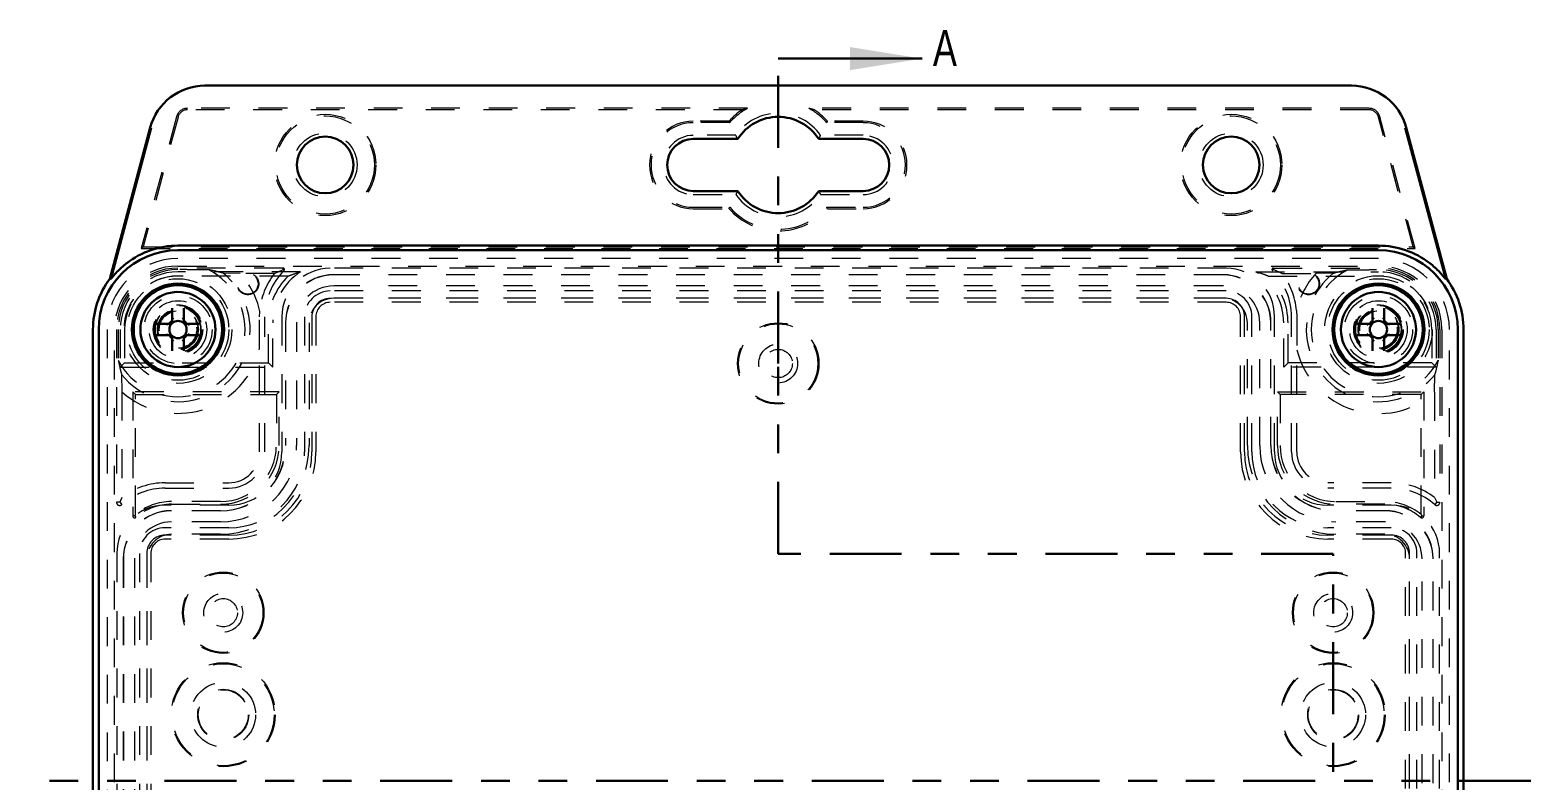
# Model space of a CAD drawing. Header units: inches. Extents: x 0.3 to 21.8, y 0.2 to 16.9.
# Drawn here: x 5.61 to 10.83, y 9.06 to 11.67 of the extents above; entities that cross this region are included whole.
import ezdxf

# ---------------------------------------------------------------- set-up
doc = ezdxf.new("R2010")
doc.units = ezdxf.units.IN
doc.header["$MEASUREMENT"] = 0
doc.linetypes.add('HIDDEN', pattern=[0.075, 0.05, -0.025])
doc.linetypes.add('PHANTOM', pattern=[0.5, 0.25, -0.05, 0.05, -0.05, 0.05, -0.05])
doc.styles.add('SLDTEXTSTYLE1', font='TXT', dxfattribs={"width": 0.75})

msp = doc.modelspace()

# ---------------------------------------------------------------- linework, layer by layer
at = {"color": 7, "linetype": 'PHANTOM', "lineweight": 30}
for p, q in [((8.2142, 10.5152), (8.2142, 11.5747)), ((8.2142, 9.8537), (8.2142, 10.5152)), ((10.1433, 9.8537), (8.2142, 9.8537)), ((10.1433, 8.5467), (10.1433, 9.8537)), ((10.831, 9.0645), (5.6132, 9.0645))]:
    msp.add_line(p, q, dxfattribs=at)
at = {"color": 7, "linetype": 'Continuous', "lineweight": 30}
for p, q in [((8.2142, 11.5747), (8.7142, 11.5747)), ((10.2071, 11.4807), (6.2213, 11.4807)), ((6.0311, 11.3348), (5.8904, 10.8097)), ((5.8936, 10.8081), (6.0344, 11.3339)), ((10.3939, 11.3339), (10.5348, 10.8081)), ((10.538, 10.8097), (10.3972, 11.3348)), ((7.9189, 11.2957), (8.0735, 11.2957)), ((8.3549, 11.2957), (8.5095, 11.2957)), ((8.0735, 11.1146), (7.9189, 11.1146)), ((8.5095, 11.1146), (8.3549, 11.1146)), ((10.3008, 10.9247), (6.1276, 10.9247)), ((6.1276, 10.9089), (10.3008, 10.9089)), ((5.8936, 10.8081), (5.8904, 10.8097)), ((10.5348, 10.8081), (10.538, 10.8097)), ((6.0977, 10.6536), (6.0974, 10.6536)), ((6.1073, 10.6635), (6.1073, 10.6632)), ((6.1478, 10.6632), (6.1478, 10.6635)), ((6.1577, 10.6536), (6.1574, 10.6536)), ((10.2709, 10.6536), (10.2706, 10.6536)), ((10.2805, 10.6635), (10.2805, 10.6632)), ((10.3211, 10.6632), (10.3211, 10.6635)), ((10.331, 10.6536), (10.3307, 10.6536)), ((5.832, 10.6333), (5.832, 6.4601)), ((5.852, 6.4601), (5.852, 10.6333)), ((6.0974, 10.6131), (6.0977, 10.6131)), ((6.1073, 10.6035), (6.1073, 10.6032)), ((6.1478, 10.6032), (6.1478, 10.6035)), ((6.1574, 10.6131), (6.1577, 10.6131)), ((10.2706, 10.6131), (10.2709, 10.6131)), ((10.2805, 10.6035), (10.2805, 10.6032)), ((10.3211, 10.6032), (10.3211, 10.6035)), ((10.3307, 10.6131), (10.331, 10.6131)), ((10.5764, 10.6333), (10.5764, 6.4601)), ((10.5963, 6.4601), (10.5963, 10.6333))]:
    msp.add_line(p, q, dxfattribs=at)
at = {"color": 7, "linetype": 'HIDDEN', "lineweight": 0}
for p, q in [((8.1079, 11.402), (6.1608, 11.402)), ((8.0892, 11.3968), (6.1608, 11.3968)), ((10.2675, 11.402), (8.3204, 11.402)), ((10.2675, 11.3968), (8.3392, 11.3968)), ((6.1228, 11.3728), (6.0001, 10.915)), ((6.1278, 11.3715), (6.0069, 10.9202)), ((8.0432, 11.3572), (7.9189, 11.3572)), ((8.0455, 11.3521), (7.9189, 11.3521)), ((8.5095, 11.3521), (8.3829, 11.3521)), ((8.5095, 11.3572), (8.3852, 11.3572)), ((10.4215, 10.9202), (10.3006, 11.3715)), ((10.4282, 10.915), (10.3055, 11.3728)), ((8.0669, 11.3081), (7.9189, 11.3081)), ((8.5095, 11.3081), (8.3615, 11.3081)), ((7.9189, 11.1022), (8.0669, 11.1022)), ((8.3615, 11.1022), (8.5095, 11.1022)), ((7.9189, 11.0582), (8.0455, 11.0582)), ((7.9189, 11.0531), (8.0432, 11.0531)), ((8.3829, 11.0582), (8.5095, 11.0582)), ((8.3852, 11.0531), (8.5095, 11.0531)), ((6.0069, 10.9202), (6.0001, 10.915)), ((6.0001, 10.915), (10.4282, 10.915)), ((6.0069, 10.9202), (10.4215, 10.9202)), ((10.4215, 10.9202), (10.4282, 10.915)), ((10.3008, 10.8799), (6.1276, 10.8799)), ((6.1276, 10.8539), (10.3008, 10.8539)), ((6.4927, 10.8469), (6.1276, 10.8469)), ((6.5538, 10.8339), (6.1276, 10.8339)), ((6.5107, 10.8188), (6.1276, 10.8188)), ((6.3439, 10.8284), (6.2845, 10.8292)), ((6.4629, 10.8284), (6.3439, 10.8284)), ((6.4629, 10.8284), (6.4927, 10.8419)), ((6.4927, 10.8419), (6.4927, 10.8469)), ((6.4927, 10.8419), (6.4963, 10.8384)), ((9.7714, 10.8459), (6.657, 10.8459)), ((9.7595, 10.8236), (6.6689, 10.8236)), ((9.7595, 10.8231), (6.6689, 10.8231)), ((9.8745, 10.8339), (10.3008, 10.8339)), ((9.9177, 10.8188), (10.3008, 10.8188)), ((9.9356, 10.8419), (9.9321, 10.8384)), ((9.9356, 10.8419), (9.9356, 10.8469)), ((9.9356, 10.8469), (10.3008, 10.8469)), ((9.9654, 10.8284), (9.9356, 10.8419)), ((9.9654, 10.8284), (10.083, 10.8284)), ((10.1438, 10.8291), (10.083, 10.8284)), ((9.7714, 10.7672), (6.657, 10.7672)), ((9.7595, 10.7848), (6.6689, 10.7848)), ((9.7714, 10.7417), (6.657, 10.7417)), ((9.7714, 10.7278), (6.657, 10.7278)), ((9.7595, 10.7417), (6.6689, 10.7417)), ((10.016, 10.6999), (10.0169, 10.6778)), ((6.0974, 10.6536), (6.0944, 10.6536)), ((6.1607, 10.6536), (6.1577, 10.6536)), ((6.4114, 10.6778), (6.412, 10.6964)), ((6.4298, 10.2081), (6.4298, 10.6778)), ((6.4419, 10.5171), (6.4419, 10.656)), ((6.457, 10.5019), (6.457, 10.656)), ((6.4889, 10.6778), (6.4889, 10.2081)), ((6.5012, 10.656), (6.5012, 10.2297)), ((6.5017, 10.656), (6.5017, 10.2297)), ((6.5401, 10.656), (6.5401, 10.2297)), ((6.5676, 10.6778), (6.5676, 10.2081)), ((6.5832, 10.656), (6.5832, 10.2297)), ((6.5931, 10.6778), (6.5931, 10.2081)), ((6.607, 10.6778), (6.607, 10.2081)), ((9.8214, 10.2081), (9.8214, 10.6778)), ((9.8352, 10.2081), (9.8352, 10.6778)), ((9.8451, 10.2297), (9.8451, 10.656)), ((9.8608, 10.2081), (9.8608, 10.6778)), ((9.8883, 10.2297), (9.8883, 10.656)), ((9.9266, 10.2297), (9.9266, 10.656)), ((9.9271, 10.2297), (9.9271, 10.656)), ((9.9395, 10.2081), (9.9395, 10.6778)), ((9.9714, 10.5019), (9.9714, 10.656)), ((9.9865, 10.5171), (9.9865, 10.656)), ((9.9985, 10.2081), (9.9985, 10.6778)), ((10.2706, 10.6536), (10.2677, 10.6536)), ((10.3339, 10.6536), (10.331, 10.6536)), ((5.881, 10.6333), (5.881, 6.4601)), ((5.907, 6.4601), (5.907, 10.6333)), ((5.914, 10.6333), (5.914, 10.0329)), ((5.927, 10.6333), (5.927, 10.5019)), ((5.9421, 10.6333), (5.9421, 10.5171)), ((6.0944, 10.6131), (6.0974, 10.6131)), ((6.1577, 10.6131), (6.1607, 10.6131)), ((10.2677, 10.6131), (10.2706, 10.6131)), ((10.331, 10.6131), (10.3339, 10.6131)), ((10.4863, 10.6333), (10.4863, 10.5171)), ((10.5014, 10.6333), (10.5014, 10.5019)), ((10.5144, 10.6333), (10.5144, 10.0329)), ((10.5214, 10.6333), (10.5214, 6.4601)), ((10.5474, 6.4601), (10.5474, 10.6333)), ((6.4113, 10.2081), (6.4113, 10.5673)), ((10.017, 10.2081), (10.017, 10.5627)), ((5.9421, 10.5171), (5.927, 10.5019)), ((5.927, 10.5019), (6.457, 10.5019)), ((5.9421, 10.5171), (6.4419, 10.5171)), ((6.4419, 10.5171), (6.457, 10.5019)), ((9.9865, 10.5171), (9.9714, 10.5019)), ((10.5014, 10.5019), (9.9714, 10.5019)), ((10.4863, 10.5171), (9.9865, 10.5171)), ((10.4863, 10.5171), (10.5014, 10.5019)), ((5.9318, 10.4764), (5.9325, 10.417)), ((10.4959, 10.4155), (10.4966, 10.4764)), ((5.9325, 10.417), (5.9325, 10.0491)), ((5.9701, 10.4168), (5.9701, 9.9859)), ((5.9794, 10.4075), (5.9701, 10.4168)), ((6.4789, 10.4168), (5.9701, 10.4168)), ((5.9794, 9.9908), (5.9794, 10.4075)), ((5.9794, 10.4075), (6.4697, 10.4075)), ((6.4697, 10.4075), (6.4789, 10.4168)), ((6.4697, 10.4075), (6.4697, 10.2297)), ((6.4789, 10.2297), (6.4789, 10.4168)), ((9.9587, 10.4075), (9.9494, 10.4168)), ((9.9494, 10.4168), (10.4583, 10.4168)), ((9.9494, 10.2297), (9.9494, 10.4168)), ((10.449, 10.4075), (9.9587, 10.4075)), ((9.9587, 10.4075), (9.9587, 10.2297)), ((10.449, 10.4075), (10.4583, 10.4168)), ((10.449, 9.9908), (10.449, 10.4075)), ((10.4583, 10.4168), (10.4583, 9.9859)), ((10.4959, 10.4155), (10.4959, 10.0491)), ((6.0831, 10.1007), (6.3038, 10.1007)), ((6.0831, 10.0822), (6.3038, 10.0822)), ((10.3453, 10.1007), (10.1245, 10.1007)), ((10.3453, 10.0822), (10.1245, 10.0822)), ((5.9249, 10.0329), (5.914, 10.0329)), ((5.9325, 10.0491), (5.9249, 10.0329)), ((5.9249, 10.0329), (5.9321, 10.0247)), ((6.3038, 10.0231), (6.0831, 10.0231)), ((6.2753, 10.0353), (6.1049, 10.0353)), ((6.1049, 10.0261), (6.2753, 10.0261)), ((10.3453, 10.0231), (10.1245, 10.0231)), ((10.153, 10.0353), (10.3234, 10.0353)), ((10.3234, 10.0261), (10.153, 10.0261)), ((10.4959, 10.0491), (10.5035, 10.0329)), ((10.5035, 10.0329), (10.4963, 10.0247)), ((10.5035, 10.0329), (10.5144, 10.0329)), ((5.9771, 9.9859), (5.9701, 9.9859)), ((5.9771, 9.9859), (5.9816, 9.9806)), ((6.2753, 10.0038), (6.1049, 10.0038)), ((6.2753, 10.0033), (6.1049, 10.0033)), ((10.3234, 10.0038), (10.153, 10.0038)), ((10.3234, 10.0033), (10.153, 10.0033)), ((10.4513, 9.9859), (10.4467, 9.9806)), ((10.4513, 9.9859), (10.4583, 9.9859)), ((6.3038, 9.9444), (6.0831, 9.9444)), ((6.3038, 9.9189), (6.0831, 9.9189)), ((6.2753, 9.9649), (6.1049, 9.9649)), ((6.2753, 9.9218), (6.1049, 9.9218)), ((10.3453, 9.9444), (10.1245, 9.9444)), ((10.3453, 9.9189), (10.1245, 9.9189)), ((10.3234, 9.9649), (10.153, 9.9649)), ((10.3234, 9.9218), (10.153, 9.9218)), ((6.3038, 9.905), (6.0831, 9.905)), ((10.3453, 9.905), (10.1245, 9.905)), ((5.915, 9.855), (5.915, 7.2385)), ((5.9373, 9.8361), (5.9373, 7.2574)), ((5.9378, 9.8361), (5.9378, 7.2574)), ((5.9761, 9.8361), (5.9761, 7.2574)), ((5.9937, 9.855), (5.9937, 7.2385)), ((6.0192, 9.855), (6.0192, 7.2385)), ((6.0192, 9.8361), (6.0192, 7.2574)), ((6.0331, 9.855), (6.0331, 7.2385)), ((10.3953, 7.2385), (10.3953, 9.855)), ((10.4091, 7.2385), (10.4091, 9.855)), ((10.4091, 7.2574), (10.4091, 9.8361)), ((10.4346, 7.2385), (10.4346, 9.855)), ((10.4522, 7.2574), (10.4522, 9.8361)), ((10.4906, 7.2574), (10.4906, 9.8361)), ((10.4911, 7.2574), (10.4911, 9.8361)), ((10.5134, 7.2385), (10.5134, 9.855))]:
    msp.add_line(p, q, dxfattribs=at)
for centre, radius in [((6.6394, 11.2051), 0.176), ((6.6394, 11.2051), 0.1708), ((9.789, 11.2051), 0.176), ((9.789, 11.2051), 0.1708), ((6.6394, 11.2051), 0.1108), ((9.789, 11.2051), 0.1108), ((6.1276, 10.6333), 0.1871), ((6.1276, 10.6333), 0.1765), ((6.3703, 10.7919), 0.038), ((6.3703, 10.7919), 0.0359), ((10.058, 10.7919), 0.038), ((10.058, 10.7919), 0.0359), ((10.3008, 10.6333), 0.1871), ((10.3008, 10.6333), 0.1765), ((6.1276, 10.6333), 0.1187), ((10.3008, 10.6333), 0.1187), ((6.1276, 10.6333), 0.1), ((6.1276, 10.6333), 0.086), ((6.1276, 10.6333), 0.0837), ((6.1276, 10.6333), 0.08), ((6.1276, 10.6333), 0.0787), ((6.1276, 10.6333), 0.071), ((6.1276, 10.6333), 0.0689), ((6.1276, 10.6333), 0.065), ((10.3008, 10.6333), 0.1), ((10.3008, 10.6333), 0.086), ((10.3008, 10.6333), 0.0837), ((10.3008, 10.6333), 0.08), ((10.3008, 10.6333), 0.0787), ((10.3008, 10.6333), 0.071), ((10.3008, 10.6333), 0.0689), ((10.3008, 10.6333), 0.065), ((8.2142, 10.5152), 0.1414), ((8.2142, 10.5152), 0.1378), ((8.2142, 10.5152), 0.0675), ((8.2142, 10.5152), 0.0492), ((6.285, 9.6491), 0.1414), ((6.285, 9.6491), 0.1378), ((10.1433, 9.6491), 0.1414), ((10.1433, 9.6491), 0.1378), ((6.285, 9.6491), 0.0675), ((10.1433, 9.6491), 0.0675), ((6.285, 9.6491), 0.0492), ((10.1433, 9.6491), 0.0492), ((6.285, 9.2948), 0.1807), ((6.285, 9.2948), 0.1772), ((10.1433, 9.2948), 0.1807), ((10.1433, 9.2948), 0.1772), ((6.285, 9.2948), 0.1125), ((10.1433, 9.2948), 0.1125), ((6.285, 9.2948), 0.0886), ((6.285, 9.2948), 0.0868), ((10.1433, 9.2948), 0.0886), ((10.1433, 9.2948), 0.0868)]:
    msp.add_circle(centre, radius, dxfattribs=at)
at = {"color": 7, "linetype": 'Continuous', "lineweight": 30}
for centre, radius in [((6.6394, 11.2051), 0.0984), ((9.789, 11.2051), 0.0984), ((6.1276, 10.6333), 0.16), ((6.1276, 10.6333), 0.1538), ((6.1276, 10.6333), 0.1305), ((10.3008, 10.6333), 0.16), ((10.3008, 10.6333), 0.1538), ((10.3008, 10.6333), 0.1305)]:
    msp.add_circle(centre, radius, dxfattribs=at)
for centre, radius, start, end in [((6.2213, 11.2839), 0.1969, 90, 165), ((10.2071, 11.2839), 0.1969, 15, 90), ((8.2142, 11.2051), 0.1673, 32.7638, 147.2362), ((7.9189, 11.2051), 0.0906, 90, 270), ((8.5095, 11.2051), 0.0906, 270, 90), ((8.2142, 11.2051), 0.1673, 212.7638, 327.2362), ((6.1276, 10.6333), 0.2756, 90, 180), ((6.1276, 10.6333), 0.2914, 90, 127.7342), ((10.3008, 10.6333), 0.2914, 52.2658, 90), ((10.3008, 10.6333), 0.2756, 0, 90), ((6.1276, 10.6333), 0.2955, 143.3728, 180), ((10.3008, 10.6333), 0.2955, 0, 36.6272), ((6.1276, 10.6333), 0.03, 137.5052, 222.4948), ((6.1276, 10.6333), 0.0365, 133.8923, 136.1077), ((6.1276, 10.6333), 0.03, 132.4948, 137.5052), ((6.1276, 10.6333), 0.03, 47.5052, 132.4948), ((6.1276, 10.6333), 0.03, 42.4948, 47.5052), ((6.1276, 10.6333), 0.03, 317.5052, 42.4948), ((6.1276, 10.6333), 0.0365, 43.8923, 46.1077), ((10.3008, 10.6333), 0.03, 137.5052, 222.4948), ((10.3008, 10.6333), 0.0365, 133.8923, 136.1077), ((10.3008, 10.6333), 0.03, 132.4948, 137.5052), ((10.3008, 10.6333), 0.03, 47.5052, 132.4948), ((10.3008, 10.6333), 0.03, 42.4948, 47.5052), ((10.3008, 10.6333), 0.03, 317.5052, 42.4948), ((10.3008, 10.6333), 0.0365, 43.8923, 46.1077), ((6.1276, 10.6333), 0.0365, 223.8923, 226.1077), ((6.1276, 10.6333), 0.03, 222.4948, 227.5052), ((6.1276, 10.6333), 0.03, 227.5052, 312.4948), ((6.1276, 10.6333), 0.03, 312.4948, 317.5052), ((6.1276, 10.6333), 0.0365, 313.8923, 316.1077), ((10.3008, 10.6333), 0.0365, 223.8923, 226.1077), ((10.3008, 10.6333), 0.03, 222.4948, 227.5052), ((10.3008, 10.6333), 0.03, 227.5052, 312.4948), ((10.3008, 10.6333), 0.03, 312.4948, 317.5052), ((10.3008, 10.6333), 0.0365, 313.8923, 316.1077)]:
    msp.add_arc(centre, radius, start, end, dxfattribs=at)
at = {"color": 7, "linetype": 'HIDDEN', "lineweight": 0}
for centre, radius, start, end in [((6.1608, 11.3626), 0.0394, 90, 165), ((6.1608, 11.3626), 0.0342, 90, 165), ((8.2142, 11.2051), 0.2289, 123.1132, 138.3523), ((8.2142, 11.2051), 0.2237, 118.3619, 138.9427), ((8.2142, 11.2051), 0.1797, 34.9447, 145.0553), ((8.2142, 11.2051), 0.2237, 41.0573, 61.6381), ((8.2142, 11.2051), 0.2289, 41.6477, 56.8868), ((10.2675, 11.3626), 0.0394, 15, 90), ((10.2675, 11.3626), 0.0342, 15, 90), ((7.9189, 11.2051), 0.1521, 90, 270), ((7.9189, 11.2051), 0.1469, 90, 270), ((8.5095, 11.2051), 0.1521, 270, 90), ((8.5095, 11.2051), 0.1469, 270, 90), ((7.9189, 11.2051), 0.1029, 90, 270), ((8.5095, 11.2051), 0.1029, 270, 90), ((8.2142, 11.2051), 0.1797, 214.9447, 325.0553), ((8.2142, 11.2051), 0.2289, 221.6477, 318.3523), ((8.2142, 11.2051), 0.2237, 221.0573, 318.9427), ((6.1276, 10.6333), 0.2466, 90, 180), ((6.1276, 10.6333), 0.2206, 90, 180), ((10.3008, 10.6333), 0.2466, 0, 90), ((10.3008, 10.6333), 0.2206, 0, 90), ((6.1276, 10.6333), 0.2136, 90, 180), ((6.1276, 10.6333), 0.208, 90, 180), ((6.1276, 10.6333), 0.2334, 207.2257, 62.7743), ((6.1276, 10.6333), 0.2006, 90, 180), ((6.1276, 10.6333), 0.2509, 218.7064, 51.2936), ((6.1276, 10.6333), 0.1855, 90, 180), ((6.1276, 10.6333), 0.2914, 12.4892, 42.0403), ((6.657, 10.6778), 0.2457, 142.1841, 175.6768), ((6.657, 10.6778), 0.2272, 135.0221, 180), ((6.6689, 10.656), 0.227, 134.1774, 180), ((6.6689, 10.656), 0.2119, 122.8936, 180), ((6.657, 10.6778), 0.1681, 90, 180), ((6.4927, 10.8419), 0.005, 315.0221, 90), ((6.6689, 10.656), 0.1677, 90, 180), ((6.6689, 10.656), 0.1672, 90, 180), ((9.7595, 10.656), 0.1677, 0, 90), ((9.7595, 10.656), 0.1672, 0, 90), ((9.7714, 10.6778), 0.1681, 0, 90), ((9.7595, 10.656), 0.2119, 0, 57.1064), ((9.7595, 10.656), 0.227, 0, 45.8226), ((9.9356, 10.8419), 0.005, 90, 224.9779), ((9.7714, 10.6778), 0.2272, 0, 44.9779), ((9.7714, 10.6778), 0.2457, 5.1523, 37.8159), ((10.3008, 10.6333), 0.2924, 138.1489, 166.8455), ((10.3008, 10.6333), 0.2509, 128.7212, 321.2788), ((10.3008, 10.6333), 0.2334, 117.2257, 332.7743), ((10.3008, 10.6333), 0.2136, 0, 90), ((10.3008, 10.6333), 0.208, 0, 90), ((10.3008, 10.6333), 0.2006, 0, 90), ((10.3008, 10.6333), 0.1855, 0, 90), ((6.6689, 10.656), 0.1288, 90, 180), ((6.657, 10.6778), 0.0894, 90, 180), ((9.7595, 10.656), 0.1288, 0, 90), ((9.7714, 10.6778), 0.0894, 0, 90), ((6.6689, 10.656), 0.0857, 90, 180), ((6.657, 10.6778), 0.0639, 90, 180), ((6.657, 10.6778), 0.05, 90, 180), ((9.7595, 10.656), 0.0857, 0, 90), ((9.7714, 10.6778), 0.0639, 0, 90), ((9.7714, 10.6778), 0.05, 0, 90), ((6.1276, 10.6333), 0.2914, 227.9597, 346.8904), ((10.3008, 10.6333), 0.2924, 193.9834, 311.8511), ((6.2753, 10.2297), 0.3079, 270, 0), ((6.2753, 10.2297), 0.2648, 270, 0), ((6.2753, 10.2297), 0.2264, 270, 0), ((6.2753, 10.2297), 0.2259, 270, 0), ((6.2753, 10.2297), 0.2036, 270, 0), ((6.2753, 10.2297), 0.1943, 270, 0), ((10.153, 10.2297), 0.3079, 180, 270), ((10.153, 10.2297), 0.2648, 180, 270), ((10.153, 10.2297), 0.2264, 180, 270), ((10.153, 10.2297), 0.2259, 180, 270), ((10.153, 10.2297), 0.2036, 180, 270), ((10.153, 10.2297), 0.1943, 180, 270), ((6.3038, 10.2081), 0.1075, 270, 0), ((6.3038, 10.2081), 0.3031, 270, 0), ((6.3038, 10.2081), 0.2893, 270, 0), ((6.3038, 10.2081), 0.185, 270, 0), ((6.3038, 10.2081), 0.2638, 270, 0), ((6.3038, 10.2081), 0.126, 270, 0), ((10.1245, 10.2081), 0.3031, 180, 270), ((10.1245, 10.2081), 0.2893, 180, 270), ((10.1245, 10.2081), 0.2638, 180, 270), ((10.1245, 10.2081), 0.185, 180, 270), ((10.1245, 10.2081), 0.126, 180, 270), ((10.1245, 10.2081), 0.1075, 180, 270), ((6.0831, 9.855), 0.2272, 90, 131.6572), ((6.0831, 9.855), 0.2457, 90, 127.8159), ((10.3453, 9.855), 0.2457, 52.1841, 90), ((10.3453, 9.855), 0.2272, 48.3428, 90), ((5.9249, 10.0329), 0.0109, 180, 311.6572), ((6.0831, 9.855), 0.1681, 90, 180), ((6.1049, 9.8361), 0.1992, 90, 129.0692), ((6.1049, 9.8361), 0.19, 90, 130.474), ((10.3234, 9.8361), 0.1992, 50.9308, 90), ((10.3234, 9.8361), 0.19, 49.526, 90), ((10.3453, 9.855), 0.1681, 0, 90), ((10.5035, 10.0329), 0.0109, 228.3428, 0), ((6.1049, 9.8361), 0.1677, 90, 180), ((6.1049, 9.8361), 0.1672, 90, 180), ((5.9771, 9.9859), 0.007, 180, 310.474), ((10.3234, 9.8361), 0.1677, 0, 90), ((10.3234, 9.8361), 0.1672, 0, 90), ((10.4513, 9.9859), 0.007, 229.526, 0), ((6.1049, 9.8361), 0.1288, 90, 180), ((6.0831, 9.855), 0.0894, 90, 180), ((6.1049, 9.8361), 0.0857, 90, 180), ((6.0831, 9.855), 0.0639, 90, 180), ((10.3234, 9.8361), 0.1288, 0, 90), ((10.3234, 9.8361), 0.0857, 0, 90), ((10.3453, 9.855), 0.0894, 0, 90), ((10.3453, 9.855), 0.0639, 0, 90), ((6.0831, 9.855), 0.05, 90, 180), ((10.3453, 9.855), 0.05, 0, 90)]:
    msp.add_arc(centre, radius, start, end, dxfattribs=at)
at = {"color": 7, "linetype": 'Continuous', "lineweight": 30}
for centre, major_axis, start_param, end_param in [((6.0919, 10.6486), (0.00425, 0.00425), 1.016623, 2.124969), ((6.1123, 10.669), (0.00425, 0.00425), 1.016623, 2.124969), ((6.1428, 10.669), (0.00425, -0.00425), 1.016623, 2.124969), ((6.1632, 10.6486), (0.00425, -0.00425), 1.016623, 2.124969), ((10.2652, 10.6486), (0.00425, 0.00425), 1.016623, 2.124969), ((10.2855, 10.669), (0.00425, 0.00425), 1.016623, 2.124969), ((10.3161, 10.669), (0.00425, -0.00425), 1.016623, 2.124969), ((10.3364, 10.6486), (0.00425, -0.00425), 1.016623, 2.124969), ((6.0919, 10.6181), (0.00425, -0.00425), 4.158216, 5.266562), ((6.1123, 10.5977), (0.00425, -0.00425), 4.158216, 5.266562), ((6.1428, 10.5977), (0.00425, 0.00425), 4.158216, 5.266562), ((6.1632, 10.6181), (0.00425, 0.00425), 4.158216, 5.266562), ((10.2652, 10.6181), (0.00425, -0.00425), 4.158216, 5.266562), ((10.2855, 10.5977), (0.00425, -0.00425), 4.158216, 5.266562), ((10.3161, 10.5977), (0.00425, 0.00425), 4.158216, 5.266562), ((10.3364, 10.6181), (0.00425, 0.00425), 4.158216, 5.266562)]:
    msp.add_ellipse(centre, major_axis=major_axis, ratio=0.618862, start_param=start_param, end_param=end_param, dxfattribs=at)
at = {"color": 7, "linetype": 'HIDDEN', "lineweight": 0}
for points in [[(8.0892, 11.3968), (8.0949, 11.3986), (8.1011, 11.4003), (8.1079, 11.402)], [(8.3392, 11.3968), (8.3334, 11.3986), (8.3272, 11.4003), (8.3204, 11.402)], [(8.0432, 11.3572), (8.0439, 11.3555), (8.0447, 11.3538), (8.0455, 11.3521)], [(8.3852, 11.3572), (8.3844, 11.3555), (8.3836, 11.3538), (8.3829, 11.3521)], [(8.0735, 11.2957), (8.0712, 11.2998), (8.069, 11.3039), (8.0669, 11.3081)], [(8.3549, 11.2957), (8.3571, 11.2998), (8.3593, 11.3039), (8.3615, 11.3081)], [(8.0735, 11.1146), (8.0712, 11.1105), (8.069, 11.1063), (8.0669, 11.1022)], [(8.3549, 11.1146), (8.3571, 11.1105), (8.3593, 11.1063), (8.3615, 11.1022)], [(8.0432, 11.0531), (8.0439, 11.0548), (8.0447, 11.0565), (8.0455, 11.0582)], [(8.3852, 11.0531), (8.3844, 11.0548), (8.3836, 11.0565), (8.3829, 11.0582)], [(5.9794, 9.9908), (5.9786, 9.9892), (5.9778, 9.9876), (5.9771, 9.9859)], [(10.449, 9.9908), (10.4498, 9.9892), (10.4505, 9.9876), (10.4513, 9.9859)]]:
    msp.add_open_spline(points, degree=3, dxfattribs=at)
at = {"color": 7, "linetype": 'Continuous', "lineweight": 30}
for points, knots in [([(5.9492, 10.8638), (5.943, 10.859), (5.9371, 10.854), (5.9258, 10.8438), (5.9204, 10.8385), (5.9103, 10.828), (5.9056, 10.8227), (5.8995, 10.8154), (5.8977, 10.8131), (5.8947, 10.8095), (5.8936, 10.8081), (5.8936, 10.8081)], [0, 0, 0, 0, 0.25, 0.25, 0.5, 0.5, 0.75, 0.75, 0.875, 0.875, 1, 1, 1, 1]), ([(10.5348, 10.8081), (10.5347, 10.8081), (10.5337, 10.8094), (10.5307, 10.8131), (10.5288, 10.8154), (10.5227, 10.8227), (10.518, 10.828), (10.508, 10.8385), (10.5026, 10.8438), (10.4913, 10.854), (10.4853, 10.859), (10.4791, 10.8638)], [0, 0, 0, 0, 0.125, 0.125, 0.25, 0.25, 0.5, 0.5, 0.75, 0.75, 1, 1, 1, 1]), ([(6.1073, 10.7074), (6.1073, 10.7059), (6.1073, 10.6916), (6.1073, 10.6768), (6.1073, 10.6635)], [0, 0, 0, 0, 0.104555, 1, 1, 1, 1]), ([(6.1478, 10.6635), (6.1478, 10.6768), (6.1478, 10.6916), (6.1478, 10.7059), (6.1478, 10.7074)], [0, 0, 0, 0, 0.895445, 1, 1, 1, 1]), ([(10.2805, 10.7074), (10.2805, 10.7059), (10.2805, 10.6916), (10.2805, 10.6768), (10.2805, 10.6635)], [0, 0, 0, 0, 0.104555, 1, 1, 1, 1]), ([(10.3211, 10.6635), (10.3211, 10.6768), (10.3211, 10.6916), (10.3211, 10.7059), (10.3211, 10.7074)], [0, 0, 0, 0, 0.895445, 1, 1, 1, 1]), ([(6.0974, 10.6536), (6.0841, 10.6536), (6.0693, 10.6536), (6.055, 10.6536), (6.0535, 10.6536)], [0, 0, 0, 0, 0.895445, 1, 1, 1, 1]), ([(6.1013, 10.6586), (6.1007, 10.658), (6.0997, 10.6569), (6.0986, 10.6554), (6.0979, 10.6543), (6.0976, 10.6537), (6.0977, 10.6536), (6.0977, 10.6536)], [0, 0, 0, 0, 0.284639, 0.502156, 0.683938, 0.866579, 1, 1, 1, 1]), ([(6.0977, 10.6536), (6.0995, 10.6536), (6.102, 10.6536), (6.1047, 10.6536), (6.1054, 10.6536)], [0, 0, 0, 0, 0.721787, 1, 1, 1, 1]), ([(6.1073, 10.6632), (6.1072, 10.6632), (6.1072, 10.6633), (6.1066, 10.663), (6.1057, 10.6624), (6.1043, 10.6614), (6.1031, 10.6604), (6.1024, 10.6597), (6.1023, 10.6596)], [0, 0, 0, 0, 0.158671, 0.317217, 0.479382, 0.661765, 0.936687, 1, 1, 1, 1]), ([(6.1073, 10.6555), (6.1073, 10.6572), (6.1073, 10.6599), (6.1073, 10.6623), (6.1073, 10.6632)], [0, 0, 0, 0, 0.641437, 1, 1, 1, 1]), ([(6.1528, 10.6596), (6.1522, 10.6602), (6.1511, 10.6612), (6.1496, 10.6623), (6.1485, 10.663), (6.1479, 10.6633), (6.1479, 10.6632), (6.1478, 10.6632)], [0, 0, 0, 0, 0.2846386, 0.502156, 0.6839376, 0.8665786, 1, 1, 1, 1]), ([(6.1478, 10.6632), (6.1478, 10.6614), (6.1478, 10.6589), (6.1478, 10.6562), (6.1478, 10.6555)], [0, 0, 0, 0, 0.721787, 1, 1, 1, 1]), ([(6.1497, 10.6536), (6.1514, 10.6536), (6.1541, 10.6536), (6.1566, 10.6536), (6.1574, 10.6536)], [0, 0, 0, 0, 0.641437, 1, 1, 1, 1]), ([(6.1574, 10.6536), (6.1575, 10.6537), (6.1575, 10.6537), (6.1572, 10.6543), (6.1566, 10.6553), (6.1557, 10.6566), (6.1547, 10.6578), (6.154, 10.6585), (6.1538, 10.6586)], [0, 0, 0, 0, 0.1586713, 0.3172169, 0.4793819, 0.6617655, 0.9366869, 1, 1, 1, 1]), ([(6.2016, 10.6536), (6.2001, 10.6536), (6.1858, 10.6536), (6.171, 10.6536), (6.1577, 10.6536)], [0, 0, 0, 0, 0.104555, 1, 1, 1, 1]), ([(10.2706, 10.6536), (10.2574, 10.6536), (10.2426, 10.6536), (10.2282, 10.6536), (10.2267, 10.6536)], [0, 0, 0, 0, 0.895445, 1, 1, 1, 1]), ([(10.2745, 10.6586), (10.2739, 10.658), (10.2729, 10.6569), (10.2718, 10.6554), (10.2712, 10.6543), (10.2709, 10.6537), (10.2709, 10.6536), (10.2709, 10.6536)], [0, 0, 0, 0, 0.284639, 0.502156, 0.683938, 0.866579, 1, 1, 1, 1]), ([(10.2709, 10.6536), (10.2727, 10.6536), (10.2752, 10.6536), (10.2779, 10.6536), (10.2787, 10.6536)], [0, 0, 0, 0, 0.721787, 1, 1, 1, 1]), ([(10.2805, 10.6632), (10.2805, 10.6632), (10.2804, 10.6633), (10.2798, 10.663), (10.2789, 10.6624), (10.2776, 10.6614), (10.2764, 10.6604), (10.2757, 10.6597), (10.2755, 10.6596)], [0, 0, 0, 0, 0.158671, 0.317217, 0.479382, 0.661765, 0.936687, 1, 1, 1, 1]), ([(10.2805, 10.6555), (10.2805, 10.6572), (10.2805, 10.6599), (10.2805, 10.6623), (10.2805, 10.6632)], [0, 0, 0, 0, 0.641437, 1, 1, 1, 1]), ([(10.3261, 10.6596), (10.3254, 10.6602), (10.3243, 10.6612), (10.3228, 10.6623), (10.3218, 10.663), (10.3212, 10.6633), (10.3211, 10.6632), (10.3211, 10.6632)], [0, 0, 0, 0, 0.2846386, 0.502156, 0.6839376, 0.8665786, 1, 1, 1, 1]), ([(10.3211, 10.6632), (10.3211, 10.6614), (10.3211, 10.6589), (10.3211, 10.6562), (10.3211, 10.6555)], [0, 0, 0, 0, 0.721787, 1, 1, 1, 1]), ([(10.3229, 10.6536), (10.3246, 10.6536), (10.3273, 10.6536), (10.3298, 10.6536), (10.3307, 10.6536)], [0, 0, 0, 0, 0.641437, 1, 1, 1, 1]), ([(10.3307, 10.6536), (10.3307, 10.6537), (10.3307, 10.6537), (10.3304, 10.6543), (10.3298, 10.6553), (10.3289, 10.6566), (10.3279, 10.6578), (10.3272, 10.6585), (10.3271, 10.6586)], [0, 0, 0, 0, 0.1586713, 0.3172169, 0.4793819, 0.6617655, 0.9366869, 1, 1, 1, 1]), ([(10.3748, 10.6536), (10.3733, 10.6536), (10.359, 10.6536), (10.3442, 10.6536), (10.331, 10.6536)], [0, 0, 0, 0, 0.104555, 1, 1, 1, 1]), ([(6.0535, 10.6131), (6.055, 10.6131), (6.0693, 10.6131), (6.0841, 10.6131), (6.0974, 10.6131)], [0, 0, 0, 0, 0.104555, 1, 1, 1, 1]), ([(6.0977, 10.6131), (6.0977, 10.613), (6.0976, 10.613), (6.098, 10.6123), (6.0985, 10.6114), (6.0995, 10.6101), (6.1005, 10.6089), (6.1012, 10.6082), (6.1013, 10.6081)], [0, 0, 0, 0, 0.158671, 0.317217, 0.479382, 0.661765, 0.936687, 1, 1, 1, 1]), ([(6.1054, 10.6131), (6.1037, 10.6131), (6.101, 10.6131), (6.0986, 10.6131), (6.0977, 10.6131)], [0, 0, 0, 0, 0.641437, 1, 1, 1, 1]), ([(6.1023, 10.6071), (6.1029, 10.6065), (6.104, 10.6055), (6.1055, 10.6044), (6.1066, 10.6037), (6.1072, 10.6034), (6.1073, 10.6035), (6.1073, 10.6035)], [0, 0, 0, 0, 0.2846386, 0.502156, 0.6839376, 0.8665786, 1, 1, 1, 1]), ([(6.1073, 10.6035), (6.1073, 10.6053), (6.1073, 10.6077), (6.1073, 10.6105), (6.1073, 10.6112)], [0, 0, 0, 0, 0.721787, 1, 1, 1, 1]), ([(6.1073, 10.6032), (6.1073, 10.5899), (6.1073, 10.5751), (6.1073, 10.5608), (6.1073, 10.5593)], [0, 0, 0, 0, 0.895445, 1, 1, 1, 1]), ([(6.1478, 10.6112), (6.1478, 10.6095), (6.1478, 10.6068), (6.1478, 10.6044), (6.1478, 10.6035)], [0, 0, 0, 0, 0.641437, 1, 1, 1, 1]), ([(6.1478, 10.6035), (6.1479, 10.6035), (6.148, 10.6034), (6.1486, 10.6037), (6.1495, 10.6043), (6.1508, 10.6053), (6.152, 10.6063), (6.1527, 10.6069), (6.1528, 10.6071)], [0, 0, 0, 0, 0.1586713, 0.3172169, 0.4793819, 0.6617655, 0.9366869, 1, 1, 1, 1]), ([(6.1478, 10.5593), (6.1478, 10.5608), (6.1478, 10.5751), (6.1478, 10.5899), (6.1478, 10.6032)], [0, 0, 0, 0, 0.104555, 1, 1, 1, 1]), ([(6.1574, 10.6131), (6.1556, 10.6131), (6.1532, 10.6131), (6.1504, 10.6131), (6.1497, 10.6131)], [0, 0, 0, 0, 0.721787, 1, 1, 1, 1]), ([(6.1538, 10.6081), (6.1544, 10.6087), (6.1554, 10.6098), (6.1565, 10.6113), (6.1572, 10.6124), (6.1575, 10.613), (6.1575, 10.613), (6.1574, 10.6131)], [0, 0, 0, 0, 0.284639, 0.502156, 0.683938, 0.866579, 1, 1, 1, 1]), ([(6.1577, 10.6131), (6.171, 10.6131), (6.1858, 10.6131), (6.2001, 10.6131), (6.2016, 10.6131)], [0, 0, 0, 0, 0.895445, 1, 1, 1, 1]), ([(10.2267, 10.6131), (10.2282, 10.6131), (10.2426, 10.6131), (10.2574, 10.6131), (10.2706, 10.6131)], [0, 0, 0, 0, 0.104555, 1, 1, 1, 1]), ([(10.2709, 10.6131), (10.2709, 10.613), (10.2709, 10.613), (10.2712, 10.6123), (10.2717, 10.6114), (10.2727, 10.6101), (10.2737, 10.6089), (10.2744, 10.6082), (10.2745, 10.6081)], [0, 0, 0, 0, 0.158671, 0.317217, 0.479382, 0.661765, 0.936687, 1, 1, 1, 1]), ([(10.2787, 10.6131), (10.2769, 10.6131), (10.2743, 10.6131), (10.2718, 10.6131), (10.2709, 10.6131)], [0, 0, 0, 0, 0.641437, 1, 1, 1, 1]), ([(10.2755, 10.6071), (10.2761, 10.6065), (10.2772, 10.6055), (10.2788, 10.6044), (10.2798, 10.6037), (10.2804, 10.6034), (10.2805, 10.6035), (10.2805, 10.6035)], [0, 0, 0, 0, 0.2846386, 0.502156, 0.6839376, 0.8665786, 1, 1, 1, 1]), ([(10.2805, 10.6035), (10.2805, 10.6053), (10.2805, 10.6077), (10.2805, 10.6105), (10.2805, 10.6112)], [0, 0, 0, 0, 0.721787, 1, 1, 1, 1]), ([(10.2805, 10.6032), (10.2805, 10.5899), (10.2805, 10.5751), (10.2805, 10.5608), (10.2805, 10.5593)], [0, 0, 0, 0, 0.895445, 1, 1, 1, 1]), ([(10.3211, 10.6112), (10.3211, 10.6095), (10.3211, 10.6068), (10.3211, 10.6044), (10.3211, 10.6035)], [0, 0, 0, 0, 0.641437, 1, 1, 1, 1]), ([(10.3211, 10.6035), (10.3211, 10.6035), (10.3212, 10.6034), (10.3218, 10.6037), (10.3227, 10.6043), (10.324, 10.6053), (10.3252, 10.6063), (10.3259, 10.6069), (10.3261, 10.6071)], [0, 0, 0, 0, 0.1586713, 0.3172169, 0.4793819, 0.6617655, 0.9366869, 1, 1, 1, 1]), ([(10.3211, 10.5593), (10.3211, 10.5608), (10.3211, 10.5751), (10.3211, 10.5899), (10.3211, 10.6032)], [0, 0, 0, 0, 0.104555, 1, 1, 1, 1]), ([(10.3307, 10.6131), (10.3289, 10.6131), (10.3264, 10.6131), (10.3237, 10.6131), (10.3229, 10.6131)], [0, 0, 0, 0, 0.721787, 1, 1, 1, 1]), ([(10.3271, 10.6081), (10.3276, 10.6087), (10.3286, 10.6098), (10.3297, 10.6113), (10.3304, 10.6124), (10.3307, 10.613), (10.3307, 10.613), (10.3307, 10.6131)], [0, 0, 0, 0, 0.284639, 0.502156, 0.683938, 0.866579, 1, 1, 1, 1]), ([(10.331, 10.6131), (10.3442, 10.6131), (10.359, 10.6131), (10.3733, 10.6131), (10.3748, 10.6131)], [0, 0, 0, 0, 0.895445, 1, 1, 1, 1])]:
    msp.add_open_spline(points, degree=3, knots=knots, dxfattribs=at)
at = {"color": 7, "linetype": 'HIDDEN', "lineweight": 0}
for points, knots in [([(6.2343, 10.8409), (6.2209, 10.841), (6.1938, 10.8411), (6.1574, 10.8413), (6.1351, 10.8413), (6.1276, 10.8413)], [0, 0, 0, 0, 0.393723, 0.796583, 1, 1, 1, 1]), ([(6.2845, 10.8292), (6.2747, 10.8318), (6.26, 10.8357), (6.2407, 10.8396), (6.2343, 10.8409)], [0, 0, 0, 0, 0.670117, 1, 1, 1, 1]), ([(6.5107, 10.8188), (6.5169, 10.8213), (6.5235, 10.8239), (6.5377, 10.8289), (6.5453, 10.8314), (6.5538, 10.8339)], [0, 0, 0, 0, 0.5, 0.5, 1, 1, 1, 1]), ([(9.9177, 10.8188), (9.9115, 10.8213), (9.9049, 10.8239), (9.8907, 10.8289), (9.8831, 10.8314), (9.8745, 10.8339)], [0, 0, 0, 0, 0.5, 0.5, 1, 1, 1, 1]), ([(10.1438, 10.8291), (10.1536, 10.8318), (10.1683, 10.8357), (10.1877, 10.8396), (10.194, 10.8409)], [0, 0, 0, 0, 0.670643, 1, 1, 1, 1]), ([(10.194, 10.8409), (10.2074, 10.841), (10.2346, 10.8411), (10.271, 10.8413), (10.2933, 10.8413), (10.3008, 10.8413)], [0, 0, 0, 0, 0.393723, 0.796583, 1, 1, 1, 1]), ([(6.4113, 10.5673), (6.4114, 10.5813), (6.4115, 10.6097), (6.4115, 10.647), (6.4114, 10.6696), (6.4114, 10.6778)], [0, 0, 0, 0, 0.384511, 0.776989, 1, 1, 1, 1]), ([(10.0169, 10.6778), (10.0169, 10.6589), (10.0168, 10.6203), (10.017, 10.5821), (10.017, 10.5627)], [0, 0, 0, 0, 0.49131, 1, 1, 1, 1]), ([(5.9196, 10.6333), (5.9196, 10.6207), (5.9196, 10.595), (5.9198, 10.5592), (5.92, 10.5369), (5.9201, 10.5266)], [0, 0, 0, 0, 0.343423, 0.696706, 1, 1, 1, 1]), ([(10.5087, 10.6333), (10.5087, 10.6207), (10.5087, 10.595), (10.5085, 10.5592), (10.5084, 10.5369), (10.5083, 10.5266)], [0, 0, 0, 0, 0.343423, 0.696706, 1, 1, 1, 1]), ([(5.9201, 10.5266), (5.9227, 10.514), (5.9266, 10.4955), (5.9305, 10.4811), (5.9318, 10.4764)], [0, 0, 0, 0, 0.676452, 1, 1, 1, 1]), ([(10.5083, 10.5266), (10.5057, 10.514), (10.5018, 10.4955), (10.4979, 10.4811), (10.4966, 10.4764)], [0, 0, 0, 0, 0.675373, 1, 1, 1, 1])]:
    msp.add_open_spline(points, degree=3, knots=knots, dxfattribs=at)
at = {"color": 7, "linetype": 'Continuous', "lineweight": 30}
msp.add_solid([(8.7142, 11.5747), (8.4642, 11.6147), (8.4642, 11.5347)], dxfattribs=at)

# ---------------------------------------------------------------- texts
at = {"color": 7, "linetype": 'Continuous', "insert": (8.7518, 11.674), "char_height": 0.125, "attachment_point": 1, "style": 'SLDTEXTSTYLE1'}
msp.add_mtext('A', dxfattribs=at)

doc.saveas('drawing.dxf')
